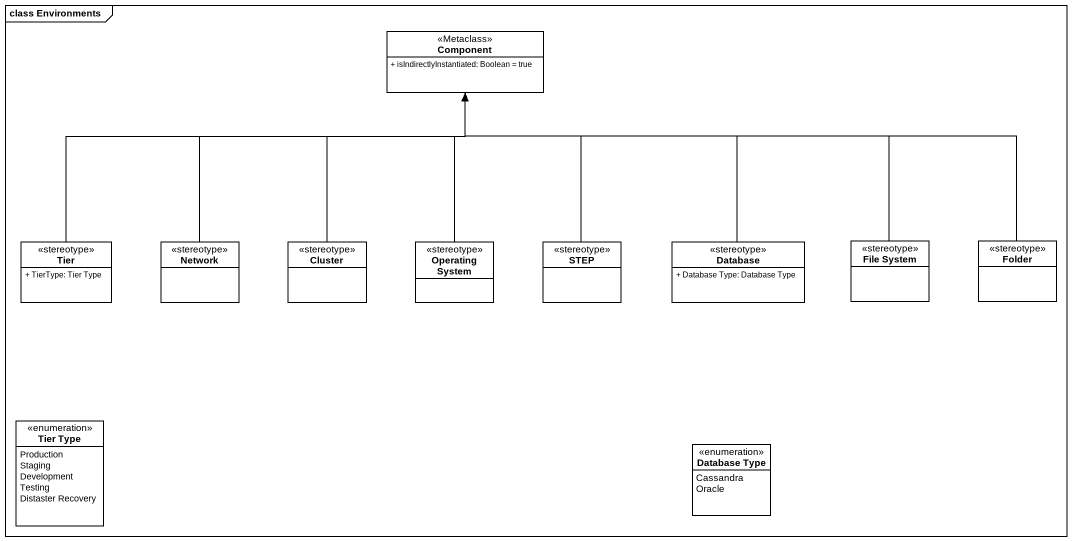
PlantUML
@startuml
mainframe class Environments
hide circle
hide empty members
skinparam classAttributeIconSize 0
class "Component" as Component_ <<Metaclass>> {
  + isIndirectlyInstantiated: Boolean = true
}
class Tier <<stereotype>> {
  + TierType: Tier Type
}
class "Network" as Network_ <<stereotype>>
class Cluster <<stereotype>>
class "Operating System" as Operating_System <<stereotype>>
class STEP <<stereotype>>
class "Database" as Database_ <<stereotype>> {
  + Database Type: Database Type
}
class "File System" as File_System <<stereotype>>
class "Folder" as Folder_ <<stereotype>>
enum "Tier Type" as Tier_Type {
  Production
  Staging
  Development
  Testing
  Distaster Recovery
}
enum "Database Type" as Database_Type {
  Cassandra
  Oracle
}
Tier -right-> Component_
Network_ -up-> Component_
Cluster -up-> Component_
Operating_System -up-> Component_
STEP -up-> Component_
Database_ -up-> Component_
File_System -left-> Component_
Folder_ -left-> Component_
@enduml
